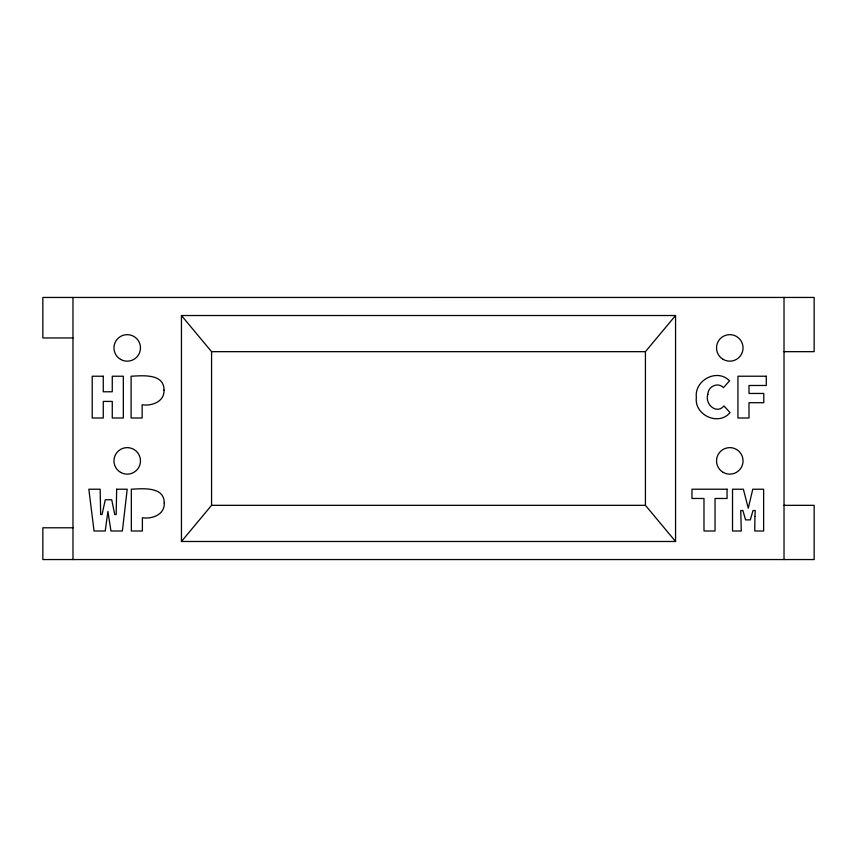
<?xml version="1.0" encoding="UTF-8"?>
<svg xmlns="http://www.w3.org/2000/svg" width="857" height="857" viewBox="0 0 857 857"><rect width="100%" height="100%" fill="white"/><g stroke="black" fill="none" stroke-linecap="round" stroke-linejoin="round"><path stroke-width="1.29" d="M181.448 541.485L211.572 505.33L211.572 351.67L181.448 315.526L675.562 315.515L675.562 541.485L181.448 541.485L181.448 315.526M675.562 541.485L645.428 505.33L645.428 351.67L675.562 315.515M72.984 337.958L42.85 337.958L42.85 297.454L814.15 297.443L814.15 351.67L784.016 351.67M211.572 351.67L645.428 351.67M211.572 505.33L645.428 505.33M784.026 505.33L814.15 505.33L814.15 559.557L42.85 559.557L42.85 527.794L72.984 527.794M784.016 297.443L784.026 559.557M72.974 297.454L72.984 559.557M116.67 489.218L116.156 514.532L114.742 514.532L111.721 499.76L105.293 499.76L102.047 514.532L100.665 514.532L100.151 489.218L88.839 489.218L94.045 530.997L105.229 530.997L107.928 511.393L110.949 530.997L122.39 530.997L127.211 489.218L116.67 489.218M754.921 516.439L754.76 530.997L763.63 530.997L763.63 489.218L752.767 489.218L748.268 508.244L743.383 489.218L732.521 489.218L732.521 530.997L741.262 530.997L740.748 510.526L742.901 510.526L745.569 519.878L750.325 519.878L753.024 510.526L755.274 510.526L754.921 516.439M707.839 394.37C704.508 403.829 716.409 414.97 723.983 405.918L730.025 412.603C718.616 426.39 694.074 415.12 696.345 397.434C694.224 380.154 717.234 367.996 729.511 380.851L723.469 387.664C717.845 381.654 707.903 386.571 707.839 394.37M164.008 390.106C164.651 401.633 151.732 406.314 142.155 404.761L142.155 418.002L131.1 418.002L131.1 376.223C142.101 375.72 164.276 373.181 164.008 390.106M164.244 503.102C164.876 514.618 151.968 519.31 142.391 517.757L142.391 530.997L131.335 530.997L131.335 489.218C142.326 488.704 164.512 486.165 164.244 503.102M103.269 376.223L92.213 376.223L92.213 418.002L103.269 418.002L103.269 401.419L112.267 401.419L112.267 418.002L123.322 418.002L123.322 376.223L112.267 376.223L112.267 391.778L103.269 391.778L103.269 376.223M766.287 376.223L737.941 376.223L737.941 418.002L748.997 418.002L748.997 402.704L763.78 402.704L763.78 393.449L748.997 393.449L748.997 385.479L766.287 385.479L766.287 376.223M727.057 489.218L691.963 489.218L691.963 498.474L703.983 498.474L703.983 530.997L715.038 530.997L715.038 498.474L727.057 498.474L727.057 489.218M723.158 472.368A13.251 13.251 0 0 0 743.051 460.884A13.251 13.251 0 0 0 723.158 449.411A13.251 13.251 0 0 0 723.158 472.368M723.158 359.383A13.251 13.251 0 0 0 743.051 347.91A13.251 13.251 0 0 0 723.158 336.426A13.251 13.251 0 0 0 723.158 359.383M120.58 472.368A13.251 13.251 0 0 0 140.473 460.895A13.251 13.251 0 0 0 120.58 449.411A13.251 13.251 0 0 0 120.58 472.368M120.58 359.394A13.251 13.251 0 0 0 140.473 347.921A13.251 13.251 0 0 0 120.58 336.437A13.251 13.251 0 0 0 120.58 359.394"/></g></svg>
